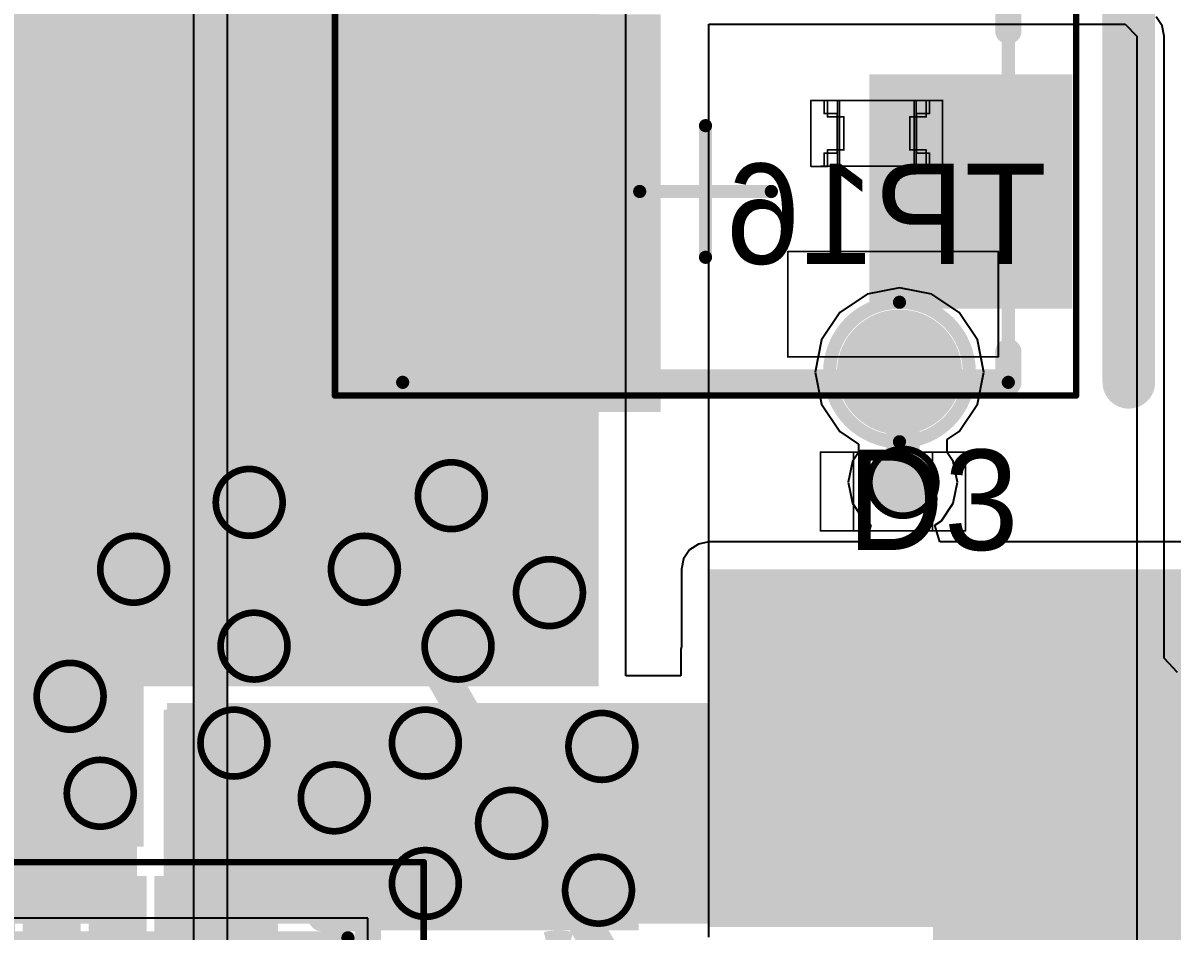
# Model space of a CAD drawing. Header units: millimetres. Extents: x 1.5 to 19.4, y 0 to 11.5.
# Drawn here: x 7.7813 to 8.1249, y 8.3988 to 8.6704 of the extents above; entities that cross this region are included whole.
import ezdxf

# ---------------------------------------------------------------- set-up
doc = ezdxf.new("R2010")
doc.units = ezdxf.units.MM
doc.header["$MEASUREMENT"] = 0
for name, color, linetype in [('BottomLayer', 5, 'Continuous'), ('BottomOverlay', 54, 'Continuous'), ('BottomSolder', 6, 'Continuous'), ('DrillDrawing', 1, 'Continuous'), ('InternalPlane1', 76, 'Continuous'), ('InternalPlane2', 16, 'Continuous'), ('Mechanical13', 56, 'Continuous'), ('Mechanical15', 56, 'Continuous'), ('Mechanical2', 216, 'Continuous'), ('Mechanical5', 56, 'Continuous'), ('MultiLayer', 9, 'Continuous'), ('TopLayer', 1, 'Continuous'), ('TopOverlay', 2, 'Continuous'), ('TopPaste', 8, 'Continuous'), ('TopSolder', 216, 'Continuous'), ('ViaHoleLayer', 16, 'Continuous')]:
    doc.layers.add(name, color=color, linetype=linetype)

# ---------------------------------------------------------------- blocks, each defined once
blk = doc.blocks.new('WFQFN_24_FAN8841MPX_20')
at = {"layer": 'Mechanical13', "const_width": 0.00394}
for points in [[(-0.07874, 0.07874), (0.07874, 0.07874)], [(-0.07874, -0.07874), (-0.07874, 0.07874)], [(0.07874, -0.07874), (0.07874, 0.07874)], [(-0.07874, -0.07874), (0.07874, -0.07874)]]:
    blk.add_lwpolyline(points, dxfattribs=at)
at = {"layer": 'Mechanical13'}
for points, const_width in [([(-0.07972, 0.07874, 1), (-0.07776, 0.07874, 1)], 0.00197), ([(-0.07972, 0.07874, 1), (-0.07776, 0.07874, 1)], 0.00197), ([(0.07776, 0.07874, 1), (0.07972, 0.07874, 1)], 0.00197), ([(0.07776, 0.07874, 1), (0.07972, 0.07874, 1)], 0.00197), ([(-0.02362, 0.04331, 1), (-0.06299, 0.04331, 1)], 0.00394), ([(-0.06398, 0.04331, 1), (-0.06201, 0.04331, 1)], 0.00197), ([(-0.02461, 0.04331, 1), (-0.02264, 0.04331, 1)], 0.00197), ([(-0.07972, -0.07874, 1), (-0.07776, -0.07874, 1)], 0.00197), ([(-0.07972, -0.07874, 1), (-0.07776, -0.07874, 1)], 0.00197), ([(0.07776, -0.07874, 1), (0.07972, -0.07874, 1)], 0.00197), ([(0.07776, -0.07874, 1), (0.07972, -0.07874, 1)], 0.00197)]:
    blk.add_lwpolyline(points, format="xyb", close=True, dxfattribs=dict(at, const_width=const_width))
at = {"layer": 'Mechanical15'}
for points, const_width in [([(-0.10138, 0.10138), (0.10138, 0.10138)], 0.00197), ([(-0.10138, -0.10138), (-0.10138, 0.10138)], 0.00197), ([(0.10138, -0.10138), (0.10138, 0.10138)], 0.00197), ([(0, -0.01969), (0, 0.01969)], 0.00394), ([(-0.01969, 0), (0.01969, 0)], 0.00394), ([(-0.10138, -0.10138), (0.10138, -0.10138)], 0.00197)]:
    blk.add_lwpolyline(points, dxfattribs=dict(at, const_width=const_width))
for points, const_width in [([(-0.10187, 0.10138, 1), (-0.10089, 0.10138, 1)], 0.000984), ([(-0.10187, 0.10138, 1), (-0.10089, 0.10138, 1)], 0.000984), ([(0.10089, 0.10138, 1), (0.10187, 0.10138, 1)], 0.000984), ([(0.10089, 0.10138, 1), (0.10187, 0.10138, 1)], 0.000984), ([(-0.00098, 0.01969, 1), (0.00098, 0.01969, 1)], 0.00197), ([(-0.02067, 0, 1), (-0.0187, 0, 1)], 0.00197), ([(0.0187, 0, 1), (0.02067, 0, 1)], 0.00197), ([(-0.00098, -0.01969, 1), (0.00098, -0.01969, 1)], 0.00197), ([(-0.10187, -0.10138, 1), (-0.10089, -0.10138, 1)], 0.000984), ([(-0.10187, -0.10138, 1), (-0.10089, -0.10138, 1)], 0.000984), ([(0.10089, -0.10138, 1), (0.10187, -0.10138, 1)], 0.000984), ([(0.10089, -0.10138, 1), (0.10187, -0.10138, 1)], 0.000984)]:
    blk.add_lwpolyline(points, format="xyb", close=True, dxfattribs=dict(at, const_width=const_width))
at = {"layer": 'TopLayer'}
for points in [[(-0.05512, 0.06299), (-0.04331, 0.06299), (-0.05512, 0.09449), (-0.04331, 0.09449)], [(-0.03543, 0.06299), (-0.02362, 0.06299), (-0.03543, 0.09449), (-0.02362, 0.09449)], [(-0.01575, 0.06299), (-0.00394, 0.06299), (-0.01575, 0.09449), (-0.00394, 0.09449)], [(0.00394, 0.06299), (0.01575, 0.06299), (0.00394, 0.09449), (0.01575, 0.09449)], [(0.02362, 0.06299), (0.03543, 0.06299), (0.02362, 0.09449), (0.03543, 0.09449)], [(0.04331, 0.06299), (0.05512, 0.06299), (0.04331, 0.09449), (0.05512, 0.09449)], [(-0.06299, 0.04331), (-0.06299, 0.05512), (-0.09449, 0.04331), (-0.09449, 0.05512)], [(-0.05512, -0.05512), (0.05512, -0.05512), (-0.05512, 0.05512), (0.05512, 0.05512)], [(0.09449, 0.04331), (0.09449, 0.05512), (0.06299, 0.04331), (0.06299, 0.05512)], [(-0.06299, 0.02362), (-0.06299, 0.03543), (-0.09449, 0.02362), (-0.09449, 0.03543)], [(0.09449, 0.02362), (0.09449, 0.03543), (0.06299, 0.02362), (0.06299, 0.03543)], [(-0.06299, 0.00394), (-0.06299, 0.01575), (-0.09449, 0.00394), (-0.09449, 0.01575)], [(0.09449, 0.00394), (0.09449, 0.01575), (0.06299, 0.00394), (0.06299, 0.01575)], [(-0.06299, -0.01575), (-0.06299, -0.00394), (-0.09449, -0.01575), (-0.09449, -0.00394)], [(0.09449, -0.01575), (0.09449, -0.00394), (0.06299, -0.01575), (0.06299, -0.00394)], [(-0.06299, -0.03543), (-0.06299, -0.02362), (-0.09449, -0.03543), (-0.09449, -0.02362)], [(0.09449, -0.03543), (0.09449, -0.02362), (0.06299, -0.03543), (0.06299, -0.02362)], [(-0.06299, -0.05512), (-0.06299, -0.04331), (-0.09449, -0.05512), (-0.09449, -0.04331)], [(0.09449, -0.05512), (0.09449, -0.04331), (0.06299, -0.05512), (0.06299, -0.04331)], [(-0.05512, -0.09449), (-0.04331, -0.09449), (-0.05512, -0.06299), (-0.04331, -0.06299)], [(-0.03543, -0.09449), (-0.02362, -0.09449), (-0.03543, -0.06299), (-0.02362, -0.06299)], [(-0.01575, -0.09449), (-0.00394, -0.09449), (-0.01575, -0.06299), (-0.00394, -0.06299)], [(0.00394, -0.09449), (0.01575, -0.09449), (0.00394, -0.06299), (0.01575, -0.06299)], [(0.02362, -0.09449), (0.03543, -0.09449), (0.02362, -0.06299), (0.03543, -0.06299)], [(0.04331, -0.09449), (0.05512, -0.09449), (0.04331, -0.06299), (0.05512, -0.06299)]]:
    blk.add_solid(points, dxfattribs=at)
at = {"layer": 'TopOverlay'}
for points, const_width in [([(-0.10532, 0.07874, 1), (-0.11516, 0.07874, 1)], 0.00984), ([(-0.08661, 0.08465, 1), (-0.08268, 0.08465, 1)], 0.00394), ([(-0.08661, 0.08465, 1), (-0.08268, 0.08465, 1)], 0.00394), ([(-0.07283, 0.08465, 1), (-0.0689, 0.08465, 1)], 0.00394), ([(0.0689, 0.08465, 1), (0.07283, 0.08465, 1)], 0.00394), ([(0.08268, 0.08465, 1), (0.08661, 0.08465, 1)], 0.00394), ([(0.08268, 0.08465, 1), (0.08661, 0.08465, 1)], 0.00394), ([(-0.11762, 0.07874, 1), (-0.1127, 0.07874, 1)], 0.00492), ([(-0.10778, 0.07874, 1), (-0.10285, 0.07874, 1)], 0.00492), ([(-0.08661, 0.07087, 1), (-0.08268, 0.07087, 1)], 0.00394), ([(0.08268, 0.07087, 1), (0.08661, 0.07087, 1)], 0.00394), ([(-0.08661, -0.07087, 1), (-0.08268, -0.07087, 1)], 0.00394), ([(0.08268, -0.07087, 1), (0.08661, -0.07087, 1)], 0.00394), ([(-0.08661, -0.08465, 1), (-0.08268, -0.08465, 1)], 0.00394), ([(-0.08661, -0.08465, 1), (-0.08268, -0.08465, 1)], 0.00394), ([(-0.07283, -0.08465, 1), (-0.0689, -0.08465, 1)], 0.00394), ([(0.0689, -0.08465, 1), (0.07283, -0.08465, 1)], 0.00394), ([(0.08268, -0.08465, 1), (0.08661, -0.08465, 1)], 0.00394), ([(0.08268, -0.08465, 1), (0.08661, -0.08465, 1)], 0.00394)]:
    blk.add_lwpolyline(points, format="xyb", close=True, dxfattribs=dict(at, const_width=const_width))
at = {"layer": 'TopOverlay', "const_width": 0.00787}
for points in [[(-0.08465, 0.08465), (-0.07087, 0.08465)], [(-0.08465, 0.07087), (-0.08465, 0.08465)], [(0.07087, 0.08465), (0.08465, 0.08465)], [(0.08465, 0.07087), (0.08465, 0.08465)], [(-0.08465, -0.08465), (-0.08465, -0.07087)], [(0.08465, -0.08465), (0.08465, -0.07087)], [(-0.08465, -0.08465), (-0.07087, -0.08465)], [(0.07087, -0.08465), (0.08465, -0.08465)]]:
    blk.add_lwpolyline(points, dxfattribs=at)
at = {"layer": 'TopPaste'}
for points in [[(-0.05512, 0.06299), (-0.04331, 0.06299), (-0.05512, 0.09449), (-0.04331, 0.09449)], [(-0.03543, 0.06299), (-0.02362, 0.06299), (-0.03543, 0.09449), (-0.02362, 0.09449)], [(-0.01575, 0.06299), (-0.00394, 0.06299), (-0.01575, 0.09449), (-0.00394, 0.09449)], [(0.00394, 0.06299), (0.01575, 0.06299), (0.00394, 0.09449), (0.01575, 0.09449)], [(0.02362, 0.06299), (0.03543, 0.06299), (0.02362, 0.09449), (0.03543, 0.09449)], [(0.04331, 0.06299), (0.05512, 0.06299), (0.04331, 0.09449), (0.05512, 0.09449)], [(-0.06299, 0.04331), (-0.06299, 0.05512), (-0.09449, 0.04331), (-0.09449, 0.05512)], [(-0.05512, -0.05512), (0.05512, -0.05512), (-0.05512, 0.05512), (0.05512, 0.05512)], [(0.09449, 0.04331), (0.09449, 0.05512), (0.06299, 0.04331), (0.06299, 0.05512)], [(-0.06299, 0.02362), (-0.06299, 0.03543), (-0.09449, 0.02362), (-0.09449, 0.03543)], [(0.09449, 0.02362), (0.09449, 0.03543), (0.06299, 0.02362), (0.06299, 0.03543)], [(-0.06299, 0.00394), (-0.06299, 0.01575), (-0.09449, 0.00394), (-0.09449, 0.01575)], [(0.09449, 0.00394), (0.09449, 0.01575), (0.06299, 0.00394), (0.06299, 0.01575)], [(-0.06299, -0.01575), (-0.06299, -0.00394), (-0.09449, -0.01575), (-0.09449, -0.00394)], [(0.09449, -0.01575), (0.09449, -0.00394), (0.06299, -0.01575), (0.06299, -0.00394)], [(-0.06299, -0.03543), (-0.06299, -0.02362), (-0.09449, -0.03543), (-0.09449, -0.02362)], [(0.09449, -0.03543), (0.09449, -0.02362), (0.06299, -0.03543), (0.06299, -0.02362)], [(-0.06299, -0.05512), (-0.06299, -0.04331), (-0.09449, -0.05512), (-0.09449, -0.04331)], [(0.09449, -0.05512), (0.09449, -0.04331), (0.06299, -0.05512), (0.06299, -0.04331)], [(-0.05512, -0.09449), (-0.04331, -0.09449), (-0.05512, -0.06299), (-0.04331, -0.06299)], [(-0.03543, -0.09449), (-0.02362, -0.09449), (-0.03543, -0.06299), (-0.02362, -0.06299)], [(-0.01575, -0.09449), (-0.00394, -0.09449), (-0.01575, -0.06299), (-0.00394, -0.06299)], [(0.00394, -0.09449), (0.01575, -0.09449), (0.00394, -0.06299), (0.01575, -0.06299)], [(0.02362, -0.09449), (0.03543, -0.09449), (0.02362, -0.06299), (0.03543, -0.06299)], [(0.04331, -0.09449), (0.05512, -0.09449), (0.04331, -0.06299), (0.05512, -0.06299)]]:
    blk.add_solid(points, dxfattribs=at)
at = {"layer": 'TopSolder'}
for points in [[(-0.05787, 0.06024), (-0.04055, 0.06024), (-0.05787, 0.09724), (-0.04055, 0.09724)], [(-0.03819, 0.06024), (-0.02087, 0.06024), (-0.03819, 0.09724), (-0.02087, 0.09724)], [(-0.0185, 0.06024), (-0.00118, 0.06024), (-0.0185, 0.09724), (-0.00118, 0.09724)], [(0.00118, 0.06024), (0.0185, 0.06024), (0.00118, 0.09724), (0.0185, 0.09724)], [(0.02087, 0.06024), (0.03819, 0.06024), (0.02087, 0.09724), (0.03819, 0.09724)], [(0.04055, 0.06024), (0.05787, 0.06024), (0.04055, 0.09724), (0.05787, 0.09724)], [(-0.06024, 0.04055), (-0.06024, 0.05787), (-0.09724, 0.04055), (-0.09724, 0.05787)], [(-0.05787, -0.05787), (0.05787, -0.05787), (-0.05787, 0.05787), (0.05787, 0.05787)], [(0.09724, 0.04055), (0.09724, 0.05787), (0.06024, 0.04055), (0.06024, 0.05787)], [(-0.06024, 0.02087), (-0.06024, 0.03819), (-0.09724, 0.02087), (-0.09724, 0.03819)], [(0.09724, 0.02087), (0.09724, 0.03819), (0.06024, 0.02087), (0.06024, 0.03819)], [(-0.06024, 0.00118), (-0.06024, 0.0185), (-0.09724, 0.00118), (-0.09724, 0.0185)], [(0.09724, 0.00118), (0.09724, 0.0185), (0.06024, 0.00118), (0.06024, 0.0185)], [(-0.06024, -0.0185), (-0.06024, -0.00118), (-0.09724, -0.0185), (-0.09724, -0.00118)], [(0.09724, -0.0185), (0.09724, -0.00118), (0.06024, -0.0185), (0.06024, -0.00118)], [(-0.06024, -0.03819), (-0.06024, -0.02087), (-0.09724, -0.03819), (-0.09724, -0.02087)], [(0.09724, -0.03819), (0.09724, -0.02087), (0.06024, -0.03819), (0.06024, -0.02087)], [(-0.06024, -0.05787), (-0.06024, -0.04055), (-0.09724, -0.05787), (-0.09724, -0.04055)], [(0.09724, -0.05787), (0.09724, -0.04055), (0.06024, -0.05787), (0.06024, -0.04055)], [(-0.05787, -0.09724), (-0.04055, -0.09724), (-0.05787, -0.06024), (-0.04055, -0.06024)], [(-0.03819, -0.09724), (-0.02087, -0.09724), (-0.03819, -0.06024), (-0.02087, -0.06024)], [(-0.0185, -0.09724), (-0.00118, -0.09724), (-0.0185, -0.06024), (-0.00118, -0.06024)], [(0.00118, -0.09724), (0.0185, -0.09724), (0.00118, -0.06024), (0.0185, -0.06024)], [(0.02087, -0.09724), (0.03819, -0.09724), (0.02087, -0.06024), (0.03819, -0.06024)], [(0.04055, -0.09724), (0.05787, -0.09724), (0.04055, -0.06024), (0.05787, -0.06024)]]:
    blk.add_solid(points, dxfattribs=at)
blk = doc.blocks.new('STM_SMA_2_V_27')
at = {"layer": 'Mechanical13', "const_width": 0.00394}
for points in [[(-0.09055, -0.05709), (-0.09055, 0.05709)], [(-0.09055, 0.05709), (0.09055, 0.05709)], [(0.09055, -0.05709), (0.09055, 0.05709)], [(-0.09055, -0.05709), (0.09055, -0.05709)]]:
    blk.add_lwpolyline(points, dxfattribs=at)
at = {"layer": 'Mechanical13', "const_width": 0.00197}
for points in [[(-0.09154, 0.05709, 1), (-0.08957, 0.05709, 1)], [(-0.09154, 0.05709, 1), (-0.08957, 0.05709, 1)], [(0.08957, 0.05709, 1), (0.09154, 0.05709, 1)], [(0.08957, 0.05709, 1), (0.09154, 0.05709, 1)], [(-0.09154, -0.05709, 1), (-0.08957, -0.05709, 1)], [(-0.09154, -0.05709, 1), (-0.08957, -0.05709, 1)], [(0.08957, -0.05709, 1), (0.09154, -0.05709, 1)], [(0.08957, -0.05709, 1), (0.09154, -0.05709, 1)]]:
    blk.add_lwpolyline(points, format="xyb", close=True, dxfattribs=at)
at = {"layer": 'Mechanical15'}
for points, const_width in [([(-0.11083, -0.06102), (-0.11083, 0.06102)], 0.00197), ([(-0.11083, 0.06102), (0.11083, 0.06102)], 0.00197), ([(0.11083, -0.06102), (0.11083, 0.06102)], 0.00197), ([(0, -0.01969), (0, 0.01969)], 0.00394), ([(-0.01969, 0), (0.01969, 0)], 0.00394), ([(-0.11083, -0.06102), (0.11083, -0.06102)], 0.00197)]:
    blk.add_lwpolyline(points, dxfattribs=dict(at, const_width=const_width))
for points, const_width in [([(-0.11132, 0.06102, 1), (-0.11033, 0.06102, 1)], 0.000984), ([(-0.11132, 0.06102, 1), (-0.11033, 0.06102, 1)], 0.000984), ([(0.11033, 0.06102, 1), (0.11132, 0.06102, 1)], 0.000984), ([(0.11033, 0.06102, 1), (0.11132, 0.06102, 1)], 0.000984), ([(-0.00098, 0.01969, 1), (0.00098, 0.01969, 1)], 0.00197), ([(-0.02067, 0, 1), (-0.0187, 0, 1)], 0.00197), ([(0.0187, 0, 1), (0.02067, 0, 1)], 0.00197), ([(-0.00098, -0.01969, 1), (0.00098, -0.01969, 1)], 0.00197), ([(-0.11132, -0.06102, 1), (-0.11033, -0.06102, 1)], 0.000984), ([(-0.11132, -0.06102, 1), (-0.11033, -0.06102, 1)], 0.000984), ([(0.11033, -0.06102, 1), (0.11132, -0.06102, 1)], 0.000984), ([(0.11033, -0.06102, 1), (0.11132, -0.06102, 1)], 0.000984)]:
    blk.add_lwpolyline(points, format="xyb", close=True, dxfattribs=dict(at, const_width=const_width))
at = {"layer": 'TopLayer'}
for points in [[(-0.10689, -0.03228), (-0.05177, -0.03228), (-0.10689, 0.03228), (-0.05177, 0.03228)], [(0.10689, 0.03228), (0.05177, 0.03228), (0.10689, -0.03228), (0.05177, -0.03228)]]:
    blk.add_solid(points, dxfattribs=at)
at = {"layer": 'TopOverlay'}
for points, const_width in [([(0.12657, -0.05709), (0.12657, 0.05709)], 0.01575), ([(-0.09055, 0.05709), (0.09055, 0.05709)], 0.00787), ([(-0.09055, 0.04803), (-0.09055, 0.05709)], 0.00787), ([(0.09055, 0.04803), (0.09055, 0.05709)], 0.00787), ([(-0.09055, -0.05709), (-0.09055, -0.04803)], 0.00787), ([(0.09055, -0.05709), (0.09055, -0.04803)], 0.00787), ([(-0.09055, -0.05709), (0.09055, -0.05709)], 0.00787)]:
    blk.add_lwpolyline(points, dxfattribs=dict(at, const_width=const_width))
for points, const_width in [([(0.12264, 0.05709, 1), (0.13051, 0.05709, 1)], 0.00787), ([(-0.09252, 0.05709, 1), (-0.08858, 0.05709, 1)], 0.00394), ([(-0.09252, 0.05709, 1), (-0.08858, 0.05709, 1)], 0.00394), ([(0.08858, 0.05709, 1), (0.09252, 0.05709, 1)], 0.00394), ([(0.08858, 0.05709, 1), (0.09252, 0.05709, 1)], 0.00394), ([(-0.09252, 0.04803, 1), (-0.08858, 0.04803, 1)], 0.00394), ([(0.08858, 0.04803, 1), (0.09252, 0.04803, 1)], 0.00394), ([(-0.09252, -0.04803, 1), (-0.08858, -0.04803, 1)], 0.00394), ([(0.08858, -0.04803, 1), (0.09252, -0.04803, 1)], 0.00394), ([(0.12264, -0.05709, 1), (0.13051, -0.05709, 1)], 0.00787), ([(-0.09252, -0.05709, 1), (-0.08858, -0.05709, 1)], 0.00394), ([(-0.09252, -0.05709, 1), (-0.08858, -0.05709, 1)], 0.00394), ([(0.08858, -0.05709, 1), (0.09252, -0.05709, 1)], 0.00394), ([(0.08858, -0.05709, 1), (0.09252, -0.05709, 1)], 0.00394)]:
    blk.add_lwpolyline(points, format="xyb", close=True, dxfattribs=dict(at, const_width=const_width))
at = {"layer": 'TopPaste'}
for points in [[(-0.10689, -0.03228), (-0.05177, -0.03228), (-0.10689, 0.03228), (-0.05177, 0.03228)], [(0.10689, 0.03228), (0.05177, 0.03228), (0.10689, -0.03228), (0.05177, -0.03228)]]:
    blk.add_solid(points, dxfattribs=at)
at = {"layer": 'TopSolder'}
for points in [[(-0.10965, -0.03504), (-0.04902, -0.03504), (-0.10965, 0.03504), (-0.04902, 0.03504)], [(0.10965, 0.03504), (0.04902, 0.03504), (0.10965, -0.03504), (0.04902, -0.03504)]]:
    blk.add_solid(points, dxfattribs=at)
blk = doc.blocks.new('TP_0_9MM_B_44')
at = {"layer": 'BottomLayer', "const_width": 0.01673}
blk.add_lwpolyline([(-0.00837, 0, 1), (0.00837, 0, 1)], format="xyb", close=True, dxfattribs=at)
at = {"layer": 'BottomOverlay'}
for points, const_width in [([(0.02087, 0, 1), (-0.02087, 0, 1)], 0.00393), ([(-0.02185, 0, 1), (-0.01988, 0, 1)], 0.00197), ([(0.01988, 0, 1), (0.02185, 0, 1)], 0.00197)]:
    blk.add_lwpolyline(points, format="xyb", close=True, dxfattribs=dict(at, const_width=const_width))
at = {"layer": 'BottomSolder', "const_width": 0.0187}
blk.add_lwpolyline([(-0.00935, 0, 1), (0.00935, 0, 1)], format="xyb", close=True, dxfattribs=at)

msp = doc.modelspace()

# ---------------------------------------------------------------- linework, layer by layer
at = {"layer": 'BottomLayer'}
for p, q in [((7.96157, 8.52598), (7.96157, 8.70098)), ((8.04342, 8.59119), (8.03377, 8.58927)), ((8.05307, 8.58927), (8.04342, 8.59119)), ((8.03377, 8.58927), (8.02559, 8.58381)), ((8.06125, 8.58381), (8.05307, 8.58927)), ((8.02559, 8.58381), (8.02012, 8.57563)), ((8.06671, 8.57563), (8.06125, 8.58381)), ((8.02012, 8.57563), (8.0182, 8.56598)), ((8.06863, 8.56598), (8.06671, 8.57563)), ((8.0182, 8.56598), (8.02012, 8.55633)), ((8.06671, 8.55633), (8.06863, 8.56598)), ((8.02012, 8.55633), (8.02559, 8.54815)), ((8.06125, 8.54815), (8.06671, 8.55633)), ((8.02559, 8.54815), (8.03116, 8.54442)), ((8.05767, 8.54576), (8.06125, 8.54815)), ((8.05767, 8.54194), (8.05767, 8.54576)), ((8.03116, 8.54194), (8.02935, 8.53922)), ((8.03116, 8.54442), (8.03116, 8.54194)), ((8.05949, 8.53922), (8.05767, 8.54194)), ((8.02935, 8.53922), (8.0281, 8.53298)), ((8.06073, 8.53298), (8.05949, 8.53922)), ((8.0281, 8.53298), (8.02935, 8.52673)), ((8.05949, 8.52673), (8.06073, 8.53298)), ((7.96157, 8.47513), (7.96157, 8.52598)), ((8.02935, 8.52673), (8.03288, 8.52144)), ((8.05595, 8.52144), (8.05949, 8.52673)), ((8.03288, 8.52144), (8.03484, 8.52013)), ((8.054, 8.52013), (8.05595, 8.52144)), ((8.03484, 8.52013), (8.03332, 8.51513)), ((8.05551, 8.51513), (8.054, 8.52013)), ((7.9833, 8.51451), (7.98065, 8.51274)), ((7.98642, 8.51513), (7.9833, 8.51451)), ((8.03332, 8.51513), (7.98642, 8.51513)), ((8.14897, 8.51513), (8.05551, 8.51513)), ((7.98065, 8.51274), (7.97888, 8.5101)), ((7.97888, 8.5101), (7.97826, 8.50698)), ((7.97826, 8.50698), (7.97826, 8.48386)), ((7.97826, 8.48386), (7.97808, 8.48298)), ((7.97808, 8.48298), (7.97808, 8.47513)), ((7.97808, 8.47513), (7.96157, 8.47513))]:
    msp.add_line(p, q, dxfattribs=at)
at = {"layer": 'BottomLayer', "const_width": 0.01}
for points in [[(8.04342, 8.56598), (8.04442, 8.56498)], [(8.04442, 8.53298), (8.04442, 8.56498)]]:
    msp.add_lwpolyline(points, dxfattribs=at)
at = {"layer": 'BottomLayer'}
for points, const_width in [([(8.04092, 8.56598, 1), (8.04592, 8.56598, 1)], 0.005), ([(8.04192, 8.56498, 1), (8.04692, 8.56498, 1)], 0.005), ([(8.04192, 8.56498, 1), (8.04692, 8.56498, 1)], 0.005), ([(8.04042, 8.53298, 1), (8.04842, 8.53298, 1)], 0.008), ([(7.84497, 8.52698, 1), (7.85297, 8.52698, 1)], 0.008), ([(7.90542, 8.52898, 1), (7.91342, 8.52898, 1)], 0.008), ([(8.04192, 8.53298, 1), (8.04692, 8.53298, 1)], 0.005), ([(7.81042, 8.50698, 1), (7.81842, 8.50698, 1)], 0.008), ([(7.87942, 8.50698, 1), (7.88742, 8.50698, 1)], 0.008), ([(7.93476, 8.49998, 1), (7.94276, 8.49998, 1)], 0.008), ([(7.84642, 8.48398, 1), (7.85442, 8.48398, 1)], 0.008), ([(7.90742, 8.48398, 1), (7.91542, 8.48398, 1)], 0.008), ([(7.79142, 8.46898, 1), (7.79942, 8.46898, 1)], 0.008), ([(7.8404, 8.45498, 1), (7.8484, 8.45498, 1)], 0.008), ([(7.89765, 8.45498, 1), (7.90565, 8.45498, 1)], 0.008), ([(7.95042, 8.45398, 1), (7.95842, 8.45398, 1)], 0.008), ([(7.80042, 8.43998, 1), (7.80842, 8.43998, 1)], 0.008), ([(7.87042, 8.4386, 1), (7.87842, 8.4386, 1)], 0.008), ([(7.92342, 8.43098, 1), (7.93142, 8.43098, 1)], 0.008), ([(7.89765, 8.41298, 1), (7.90565, 8.41298, 1)], 0.008), ([(7.94942, 8.41098, 1), (7.95742, 8.41098, 1)], 0.008)]:
    msp.add_lwpolyline(points, format="xyb", close=True, dxfattribs=dict(at, const_width=const_width))
for points in [[(7.95342, 8.51498), (7.95342, 8.70098), (7.69642, 8.51498), (7.69642, 8.70098)], [(7.81542, 8.40098), (7.81542, 8.52498), (7.69642, 8.40098), (7.69642, 8.52498)], [(7.95342, 8.47398), (7.95342, 8.52598), (7.75542, 8.47398), (7.75542, 8.52598)], [(7.98642, 8.39998), (8.21942, 8.39998), (7.98642, 8.50698), (8.21942, 8.50698)], [(8.05342, 8.35898), (8.21942, 8.35898), (8.05342, 8.50498), (8.21942, 8.50498)], [(7.98624, 8.44498), (8.04542, 8.44498), (7.98624, 8.48298), (8.04542, 8.48298)], [(8.15042, 8.40098), (8.15042, 8.46698), (7.82442, 8.40098), (7.82442, 8.46698)]]:
    msp.add_solid(points, dxfattribs=at)
at = {"layer": 'DrillDrawing'}
for points, const_width in [([(8.05442, 8.53298, 1), (8.03442, 8.53298, 1)], 0.002), ([(7.91942, 8.52898, 1), (7.89942, 8.52898, 1)], 0.002), ([(7.85897, 8.52698, 1), (7.83897, 8.52698, 1)], 0.002), ([(8.03392, 8.53298, 1), (8.03492, 8.53298, 1)], 0.001), ([(8.05392, 8.53298, 1), (8.05492, 8.53298, 1)], 0.001), ([(7.89892, 8.52898, 1), (7.89992, 8.52898, 1)], 0.001), ([(7.91892, 8.52898, 1), (7.91992, 8.52898, 1)], 0.001), ([(7.83847, 8.52698, 1), (7.83947, 8.52698, 1)], 0.001), ([(7.85847, 8.52698, 1), (7.85947, 8.52698, 1)], 0.001), ([(7.82442, 8.50698, 1), (7.80442, 8.50698, 1)], 0.002), ([(7.89342, 8.50698, 1), (7.87342, 8.50698, 1)], 0.002), ([(7.94876, 8.49998, 1), (7.92876, 8.49998, 1)], 0.002), ([(7.80392, 8.50698, 1), (7.80492, 8.50698, 1)], 0.001), ([(7.82392, 8.50698, 1), (7.82492, 8.50698, 1)], 0.001), ([(7.87292, 8.50698, 1), (7.87392, 8.50698, 1)], 0.001), ([(7.89292, 8.50698, 1), (7.89392, 8.50698, 1)], 0.001), ([(7.92826, 8.49998, 1), (7.92926, 8.49998, 1)], 0.001), ([(7.94826, 8.49998, 1), (7.94926, 8.49998, 1)], 0.001), ([(7.86042, 8.48398, 1), (7.84042, 8.48398, 1)], 0.002), ([(7.92142, 8.48398, 1), (7.90142, 8.48398, 1)], 0.002), ([(7.83992, 8.48398, 1), (7.84092, 8.48398, 1)], 0.001), ([(7.85992, 8.48398, 1), (7.86092, 8.48398, 1)], 0.001), ([(7.90092, 8.48398, 1), (7.90192, 8.48398, 1)], 0.001), ([(7.92092, 8.48398, 1), (7.92192, 8.48398, 1)], 0.001), ([(7.80542, 8.46898, 1), (7.78542, 8.46898, 1)], 0.002), ([(7.78492, 8.46898, 1), (7.78592, 8.46898, 1)], 0.001), ([(7.80492, 8.46898, 1), (7.80592, 8.46898, 1)], 0.001), ([(7.8544, 8.45498, 1), (7.8344, 8.45498, 1)], 0.002), ([(7.91165, 8.45498, 1), (7.89165, 8.45498, 1)], 0.002), ([(7.96442, 8.45398, 1), (7.94442, 8.45398, 1)], 0.002), ([(7.8339, 8.45498, 1), (7.8349, 8.45498, 1)], 0.001), ([(7.8539, 8.45498, 1), (7.8549, 8.45498, 1)], 0.001), ([(7.89115, 8.45498, 1), (7.89215, 8.45498, 1)], 0.001), ([(7.91115, 8.45498, 1), (7.91215, 8.45498, 1)], 0.001), ([(7.94392, 8.45398, 1), (7.94492, 8.45398, 1)], 0.001), ([(7.96392, 8.45398, 1), (7.96492, 8.45398, 1)], 0.001), ([(7.81442, 8.43998, 1), (7.79442, 8.43998, 1)], 0.002), ([(7.88442, 8.4386, 1), (7.86442, 8.4386, 1)], 0.002), ([(7.79392, 8.43998, 1), (7.79492, 8.43998, 1)], 0.001), ([(7.81392, 8.43998, 1), (7.81492, 8.43998, 1)], 0.001), ([(7.86392, 8.4386, 1), (7.86492, 8.4386, 1)], 0.001), ([(7.88392, 8.4386, 1), (7.88492, 8.4386, 1)], 0.001), ([(7.93742, 8.43098, 1), (7.91742, 8.43098, 1)], 0.002), ([(7.91692, 8.43098, 1), (7.91792, 8.43098, 1)], 0.001), ([(7.93692, 8.43098, 1), (7.93792, 8.43098, 1)], 0.001), ([(7.91165, 8.41298, 1), (7.89165, 8.41298, 1)], 0.002), ([(7.96342, 8.41098, 1), (7.94342, 8.41098, 1)], 0.002), ([(7.89115, 8.41298, 1), (7.89215, 8.41298, 1)], 0.001), ([(7.91115, 8.41298, 1), (7.91215, 8.41298, 1)], 0.001), ([(7.94292, 8.41098, 1), (7.94392, 8.41098, 1)], 0.001), ([(7.96292, 8.41098, 1), (7.96392, 8.41098, 1)], 0.001)]:
    msp.add_lwpolyline(points, format="xyb", close=True, dxfattribs=dict(at, const_width=const_width))
at = {"layer": 'InternalPlane1', "const_width": 0.011}
for points in [[(8.03892, 8.53298, 1), (8.04992, 8.53298, 1)], [(7.90392, 8.52898, 1), (7.91492, 8.52898, 1)], [(7.84347, 8.52698, 1), (7.85447, 8.52698, 1)], [(7.80892, 8.50698, 1), (7.81992, 8.50698, 1)], [(7.87792, 8.50698, 1), (7.88892, 8.50698, 1)], [(7.93326, 8.49998, 1), (7.94426, 8.49998, 1)], [(7.84492, 8.48398, 1), (7.85592, 8.48398, 1)], [(7.90592, 8.48398, 1), (7.91692, 8.48398, 1)], [(7.78992, 8.46898, 1), (7.80092, 8.46898, 1)], [(7.8389, 8.45498, 1), (7.8499, 8.45498, 1)], [(7.89615, 8.45498, 1), (7.90715, 8.45498, 1)], [(7.94892, 8.45398, 1), (7.95992, 8.45398, 1)], [(7.79892, 8.43998, 1), (7.80992, 8.43998, 1)], [(7.86892, 8.4386, 1), (7.87992, 8.4386, 1)], [(7.92192, 8.43098, 1), (7.93292, 8.43098, 1)], [(7.89615, 8.41298, 1), (7.90715, 8.41298, 1)], [(7.94792, 8.41098, 1), (7.95892, 8.41098, 1)]]:
    msp.add_lwpolyline(points, format="xyb", close=True, dxfattribs=at)
at = {"layer": 'InternalPlane1', "const_width": 0.007}
msp.add_lwpolyline([(7.93791, 8.39505, -0.122785), (7.94493, 8.39505)], format="xyb", dxfattribs=at)
at = {"layer": 'InternalPlane2'}
for p, q in [((7.83232, 8.76631), (7.83232, 7.88496)), ((7.84252, 7.89367), (7.84252, 8.76842))]:
    msp.add_line(p, q, dxfattribs=at)
at = {"layer": 'InternalPlane2', "const_width": 0.01}
msp.add_lwpolyline([(7.83742, 7.83598), (7.83742, 8.76842)], dxfattribs=at)
at = {"layer": 'InternalPlane2', "const_width": 0.011}
for points in [[(8.03892, 8.53298, 1), (8.04992, 8.53298, 1)], [(7.90392, 8.52898, 1), (7.91492, 8.52898, 1)], [(7.84347, 8.52698, 1), (7.85447, 8.52698, 1)], [(7.80892, 8.50698, 1), (7.81992, 8.50698, 1)], [(7.87792, 8.50698, 1), (7.88892, 8.50698, 1)], [(7.93326, 8.49998, 1), (7.94426, 8.49998, 1)], [(7.84492, 8.48398, 1), (7.85592, 8.48398, 1)], [(7.90592, 8.48398, 1), (7.91692, 8.48398, 1)], [(7.78992, 8.46898, 1), (7.80092, 8.46898, 1)], [(7.8389, 8.45498, 1), (7.8499, 8.45498, 1)], [(7.89615, 8.45498, 1), (7.90715, 8.45498, 1)], [(7.94892, 8.45398, 1), (7.95992, 8.45398, 1)], [(7.79892, 8.43998, 1), (7.80992, 8.43998, 1)], [(7.86892, 8.4386, 1), (7.87992, 8.4386, 1)], [(7.92192, 8.43098, 1), (7.93292, 8.43098, 1)], [(7.89615, 8.41298, 1), (7.90715, 8.41298, 1)], [(7.94792, 8.41098, 1), (7.95892, 8.41098, 1)]]:
    msp.add_lwpolyline(points, format="xyb", close=True, dxfattribs=at)
at = {"layer": 'Mechanical2', "const_width": 0.01}
msp.add_lwpolyline([(7.3715, 8.61154, -0.57735), (7.82792, 8.61154)], format="xyb", dxfattribs=at)
msp.add_lwpolyline([(7.82792, 8.61154), (8.16247, 8.03208)], dxfattribs=at)
at = {"layer": 'Mechanical2', "const_width": 0.005}
msp.add_lwpolyline([(7.82542, 8.61154, 1), (7.83042, 8.61154, 1)], format="xyb", close=True, dxfattribs=at)
msp.add_lwpolyline([(7.82542, 8.61154, 1), (7.83042, 8.61154, 1)], format="xyb", close=True, dxfattribs=at)
at = {"layer": 'Mechanical5', "const_width": 0.0005}
for points in [[(8.01696, 8.64724), (8.01995, 8.64724)], [(8.01696, 8.62747), (8.01696, 8.64724)], [(8.01995, 8.64724), (8.02188, 8.64724)], [(8.01995, 8.6472), (8.05334, 8.6472)], [(8.0209, 8.6433), (8.0209, 8.64724)], [(8.02188, 8.64232), (8.02188, 8.64724)], [(8.02487, 8.62755), (8.02487, 8.64716)], [(8.02487, 8.64716), (8.04842, 8.64716)], [(8.0255, 8.62755), (8.0255, 8.64716)], [(8.04779, 8.62755), (8.04779, 8.64716)], [(8.04842, 8.62755), (8.04842, 8.64716)], [(8.05141, 8.64724), (8.05334, 8.64724)], [(8.05141, 8.64232), (8.05141, 8.64724)], [(8.05239, 8.6433), (8.05239, 8.64724)], [(8.05334, 8.64724), (8.05633, 8.64724)], [(8.05633, 8.62747), (8.05633, 8.64724)], [(8.0209, 8.6433), (8.02483, 8.6433)], [(8.02188, 8.64232), (8.0268, 8.64232)], [(8.02483, 8.63141), (8.02483, 8.6433)], [(8.0268, 8.63239), (8.0268, 8.64232)], [(8.04649, 8.64232), (8.05141, 8.64232)], [(8.04649, 8.63239), (8.04649, 8.64232)], [(8.04846, 8.6433), (8.05239, 8.6433)], [(8.04846, 8.63141), (8.04846, 8.6433)], [(8.0209, 8.63141), (8.02483, 8.63141)], [(8.0209, 8.62747), (8.0209, 8.63141)], [(8.02188, 8.63239), (8.0268, 8.63239)], [(8.02188, 8.62747), (8.02188, 8.63239)], [(8.04649, 8.63239), (8.05141, 8.63239)], [(8.04846, 8.63141), (8.05239, 8.63141)], [(8.05141, 8.62747), (8.05141, 8.63239)], [(8.05239, 8.62747), (8.05239, 8.63141)], [(8.01696, 8.62747), (8.01995, 8.62747)], [(8.01995, 8.62751), (8.05334, 8.62751)], [(8.01995, 8.62747), (8.02188, 8.62747)], [(8.02487, 8.62755), (8.04842, 8.62755)], [(8.05141, 8.62747), (8.05334, 8.62747)], [(8.05334, 8.62747), (8.05633, 8.62747)], [(8.00999, 8.57049), (8.00999, 8.60198)], [(8.00999, 8.60198), (8.07298, 8.60198)], [(8.07298, 8.57049), (8.07298, 8.60198)], [(8.00999, 8.57049), (8.07298, 8.57049)], [(8.01983, 8.51843), (8.01983, 8.54205)], [(8.01983, 8.54205), (8.06314, 8.54205)], [(8.02968, 8.51843), (8.02968, 8.54205)], [(8.0533, 8.51843), (8.0533, 8.54205)], [(8.06314, 8.51843), (8.06314, 8.54205)], [(8.01983, 8.51843), (8.06314, 8.51843)]]:
    msp.add_lwpolyline(points, dxfattribs=at)
at = {"layer": 'Mechanical5', "const_width": 0.00025}
for points in [[(8.01684, 8.64724, 1), (8.01709, 8.64724, 1)], [(8.01684, 8.64724, 1), (8.01709, 8.64724, 1)], [(8.01983, 8.64724, 1), (8.02008, 8.64724, 1)], [(8.01983, 8.64724, 1), (8.02008, 8.64724, 1)], [(8.01983, 8.6472, 1), (8.02008, 8.6472, 1)], [(8.02077, 8.64724, 1), (8.02102, 8.64724, 1)], [(8.02176, 8.64724, 1), (8.02201, 8.64724, 1)], [(8.02176, 8.64724, 1), (8.02201, 8.64724, 1)], [(8.02475, 8.64716, 1), (8.025, 8.64716, 1)], [(8.02475, 8.64716, 1), (8.025, 8.64716, 1)], [(8.02537, 8.64716, 1), (8.02562, 8.64716, 1)], [(8.04767, 8.64716, 1), (8.04792, 8.64716, 1)], [(8.04829, 8.64716, 1), (8.04854, 8.64716, 1)], [(8.04829, 8.64716, 1), (8.04854, 8.64716, 1)], [(8.05128, 8.64724, 1), (8.05153, 8.64724, 1)], [(8.05128, 8.64724, 1), (8.05153, 8.64724, 1)], [(8.05227, 8.64724, 1), (8.05252, 8.64724, 1)], [(8.05321, 8.64724, 1), (8.05346, 8.64724, 1)], [(8.05321, 8.64724, 1), (8.05346, 8.64724, 1)], [(8.05321, 8.6472, 1), (8.05346, 8.6472, 1)], [(8.05621, 8.64724, 1), (8.05646, 8.64724, 1)], [(8.05621, 8.64724, 1), (8.05646, 8.64724, 1)], [(8.02077, 8.6433, 1), (8.02102, 8.6433, 1)], [(8.02077, 8.6433, 1), (8.02102, 8.6433, 1)], [(8.02176, 8.64232, 1), (8.02201, 8.64232, 1)], [(8.02176, 8.64232, 1), (8.02201, 8.64232, 1)], [(8.02471, 8.6433, 1), (8.02496, 8.6433, 1)], [(8.02471, 8.6433, 1), (8.02496, 8.6433, 1)], [(8.02668, 8.64232, 1), (8.02693, 8.64232, 1)], [(8.02668, 8.64232, 1), (8.02693, 8.64232, 1)], [(8.04636, 8.64232, 1), (8.04661, 8.64232, 1)], [(8.04636, 8.64232, 1), (8.04661, 8.64232, 1)], [(8.04833, 8.6433, 1), (8.04858, 8.6433, 1)], [(8.04833, 8.6433, 1), (8.04858, 8.6433, 1)], [(8.05128, 8.64232, 1), (8.05153, 8.64232, 1)], [(8.05128, 8.64232, 1), (8.05153, 8.64232, 1)], [(8.05227, 8.6433, 1), (8.05252, 8.6433, 1)], [(8.05227, 8.6433, 1), (8.05252, 8.6433, 1)], [(8.02077, 8.63141, 1), (8.02102, 8.63141, 1)], [(8.02077, 8.63141, 1), (8.02102, 8.63141, 1)], [(8.02176, 8.63239, 1), (8.02201, 8.63239, 1)], [(8.02176, 8.63239, 1), (8.02201, 8.63239, 1)], [(8.02471, 8.63141, 1), (8.02496, 8.63141, 1)], [(8.02471, 8.63141, 1), (8.02496, 8.63141, 1)], [(8.02668, 8.63239, 1), (8.02693, 8.63239, 1)], [(8.02668, 8.63239, 1), (8.02693, 8.63239, 1)], [(8.04636, 8.63239, 1), (8.04661, 8.63239, 1)], [(8.04636, 8.63239, 1), (8.04661, 8.63239, 1)], [(8.04833, 8.63141, 1), (8.04858, 8.63141, 1)], [(8.04833, 8.63141, 1), (8.04858, 8.63141, 1)], [(8.05128, 8.63239, 1), (8.05153, 8.63239, 1)], [(8.05128, 8.63239, 1), (8.05153, 8.63239, 1)], [(8.05227, 8.63141, 1), (8.05252, 8.63141, 1)], [(8.05227, 8.63141, 1), (8.05252, 8.63141, 1)], [(8.01684, 8.62747, 1), (8.01709, 8.62747, 1)], [(8.01684, 8.62747, 1), (8.01709, 8.62747, 1)], [(8.01983, 8.62751, 1), (8.02008, 8.62751, 1)], [(8.01983, 8.62747, 1), (8.02008, 8.62747, 1)], [(8.01983, 8.62747, 1), (8.02008, 8.62747, 1)], [(8.02077, 8.62747, 1), (8.02102, 8.62747, 1)], [(8.02176, 8.62747, 1), (8.02201, 8.62747, 1)], [(8.02176, 8.62747, 1), (8.02201, 8.62747, 1)], [(8.02475, 8.62755, 1), (8.025, 8.62755, 1)], [(8.02475, 8.62755, 1), (8.025, 8.62755, 1)], [(8.02537, 8.62755, 1), (8.02562, 8.62755, 1)], [(8.04767, 8.62755, 1), (8.04792, 8.62755, 1)], [(8.04829, 8.62755, 1), (8.04854, 8.62755, 1)], [(8.04829, 8.62755, 1), (8.04854, 8.62755, 1)], [(8.05128, 8.62747, 1), (8.05153, 8.62747, 1)], [(8.05128, 8.62747, 1), (8.05153, 8.62747, 1)], [(8.05227, 8.62747, 1), (8.05252, 8.62747, 1)], [(8.05321, 8.62751, 1), (8.05346, 8.62751, 1)], [(8.05321, 8.62747, 1), (8.05346, 8.62747, 1)], [(8.05321, 8.62747, 1), (8.05346, 8.62747, 1)], [(8.05621, 8.62747, 1), (8.05646, 8.62747, 1)], [(8.05621, 8.62747, 1), (8.05646, 8.62747, 1)], [(8.00987, 8.60198, 1), (8.01012, 8.60198, 1)], [(8.00987, 8.60198, 1), (8.01012, 8.60198, 1)], [(8.07286, 8.60198, 1), (8.07311, 8.60198, 1)], [(8.07286, 8.60198, 1), (8.07311, 8.60198, 1)], [(8.00987, 8.57049, 1), (8.01012, 8.57049, 1)], [(8.00987, 8.57049, 1), (8.01012, 8.57049, 1)], [(8.07286, 8.57049, 1), (8.07311, 8.57049, 1)], [(8.07286, 8.57049, 1), (8.07311, 8.57049, 1)], [(8.01971, 8.54205, 1), (8.01996, 8.54205, 1)], [(8.01971, 8.54205, 1), (8.01996, 8.54205, 1)], [(8.02955, 8.54205, 1), (8.0298, 8.54205, 1)], [(8.05317, 8.54205, 1), (8.05342, 8.54205, 1)], [(8.06302, 8.54205, 1), (8.06327, 8.54205, 1)], [(8.06302, 8.54205, 1), (8.06327, 8.54205, 1)], [(8.01971, 8.51843, 1), (8.01996, 8.51843, 1)], [(8.01971, 8.51843, 1), (8.01996, 8.51843, 1)], [(8.02955, 8.51843, 1), (8.0298, 8.51843, 1)], [(8.05317, 8.51843, 1), (8.05342, 8.51843, 1)], [(8.06302, 8.51843, 1), (8.06327, 8.51843, 1)], [(8.06302, 8.51843, 1), (8.06327, 8.51843, 1)]]:
    msp.add_lwpolyline(points, format="xyb", close=True, dxfattribs=at)
at = {"layer": 'MultiLayer', "const_width": 0.008}
for points in [[(8.04042, 8.53298, 1), (8.04842, 8.53298, 1)], [(7.84497, 8.52698, 1), (7.85297, 8.52698, 1)], [(7.90542, 8.52898, 1), (7.91342, 8.52898, 1)], [(7.81042, 8.50698, 1), (7.81842, 8.50698, 1)], [(7.87942, 8.50698, 1), (7.88742, 8.50698, 1)], [(7.93476, 8.49998, 1), (7.94276, 8.49998, 1)], [(7.84642, 8.48398, 1), (7.85442, 8.48398, 1)], [(7.90742, 8.48398, 1), (7.91542, 8.48398, 1)], [(7.79142, 8.46898, 1), (7.79942, 8.46898, 1)], [(7.8404, 8.45498, 1), (7.8484, 8.45498, 1)], [(7.89765, 8.45498, 1), (7.90565, 8.45498, 1)], [(7.95042, 8.45398, 1), (7.95842, 8.45398, 1)], [(7.80042, 8.43998, 1), (7.80842, 8.43998, 1)], [(7.87042, 8.4386, 1), (7.87842, 8.4386, 1)], [(7.92342, 8.43098, 1), (7.93142, 8.43098, 1)], [(7.89765, 8.41298, 1), (7.90565, 8.41298, 1)], [(7.94942, 8.41098, 1), (7.95742, 8.41098, 1)]]:
    msp.add_lwpolyline(points, format="xyb", close=True, dxfattribs=at)
at = {"layer": 'TopLayer'}
for p, q in [((7.98642, 8.49698), (7.98644, 8.66998)), ((7.98644, 8.66998), (8.11088, 8.66998)), ((8.11088, 8.66998), (8.11442, 8.66644)), ((8.12195, 8.66956), (8.12018, 8.67221)), ((8.12257, 8.66644), (8.12195, 8.66956)), ((8.11442, 8.66644), (8.11442, 8.31799)), ((8.12257, 8.48043), (8.12257, 8.66644)), ((8.12257, 8.66644), (8.12257, 8.66644)), ((7.98642, 8.39691), (7.98642, 8.49698)), ((8.1266, 8.47613), (8.12257, 8.48043)), ((7.8844, 8.40264), (7.71511, 8.40264)), ((7.8844, 8.23436), (7.8844, 8.40264))]:
    msp.add_line(p, q, dxfattribs=at)
at = {"layer": 'TopLayer', "const_width": 0.008}
for points in [[(8.04042, 8.53298, 1), (8.04842, 8.53298, 1)], [(7.84497, 8.52698, 1), (7.85297, 8.52698, 1)], [(7.90542, 8.52898, 1), (7.91342, 8.52898, 1)], [(7.81042, 8.50698, 1), (7.81842, 8.50698, 1)], [(7.87942, 8.50698, 1), (7.88742, 8.50698, 1)], [(7.93476, 8.49998, 1), (7.94276, 8.49998, 1)], [(7.84642, 8.48398, 1), (7.85442, 8.48398, 1)], [(7.90742, 8.48398, 1), (7.91542, 8.48398, 1)], [(7.79142, 8.46898, 1), (7.79942, 8.46898, 1)], [(7.8404, 8.45498, 1), (7.8484, 8.45498, 1)], [(7.89765, 8.45498, 1), (7.90565, 8.45498, 1)], [(7.95042, 8.45398, 1), (7.95842, 8.45398, 1)], [(7.80042, 8.43998, 1), (7.80842, 8.43998, 1)], [(7.87042, 8.4386, 1), (7.87842, 8.4386, 1)], [(7.92342, 8.43098, 1), (7.93142, 8.43098, 1)], [(7.89765, 8.41298, 1), (7.90565, 8.41298, 1)], [(7.94942, 8.41098, 1), (7.95742, 8.41098, 1)]]:
    msp.add_lwpolyline(points, format="xyb", close=True, dxfattribs=at)
at = {"layer": 'TopLayer'}
for points in [[(7.62242, 8.55398), (7.97201, 8.55398), (7.62242, 8.67298), (7.97201, 8.67298)], [(7.95342, 8.47198), (7.95342, 8.54198), (7.78257, 8.47198), (7.78257, 8.54198)], [(7.81742, 8.42398), (7.81742, 8.49998), (7.78242, 8.42398), (7.78242, 8.49998)], [(7.95966, 8.42398), (7.95966, 8.46498), (7.82342, 8.42398), (7.82342, 8.46498)], [(7.96542, 8.39898), (7.96542, 8.46498), (7.87242, 8.39898), (7.87242, 8.46498)], [(7.81542, 8.39298), (7.81542, 8.43598), (7.80442, 8.39298), (7.80442, 8.43598)], [(7.83542, 8.39298), (7.83542, 8.43098), (7.82342, 8.39298), (7.82342, 8.43098)]]:
    msp.add_solid(points, dxfattribs=at)
at = {"layer": 'ViaHoleLayer', "const_width": 0.004}
for points in [[(8.04242, 8.53298, 1), (8.04642, 8.53298, 1)], [(7.90742, 8.52898, 1), (7.91142, 8.52898, 1)], [(7.84697, 8.52698, 1), (7.85097, 8.52698, 1)], [(7.81242, 8.50698, 1), (7.81642, 8.50698, 1)], [(7.88142, 8.50698, 1), (7.88542, 8.50698, 1)], [(7.93676, 8.49998, 1), (7.94076, 8.49998, 1)], [(7.84842, 8.48398, 1), (7.85242, 8.48398, 1)], [(7.90942, 8.48398, 1), (7.91342, 8.48398, 1)], [(7.79342, 8.46898, 1), (7.79742, 8.46898, 1)], [(7.8424, 8.45498, 1), (7.8464, 8.45498, 1)], [(7.89965, 8.45498, 1), (7.90365, 8.45498, 1)], [(7.95242, 8.45398, 1), (7.95642, 8.45398, 1)], [(7.80242, 8.43998, 1), (7.80642, 8.43998, 1)], [(7.87242, 8.4386, 1), (7.87642, 8.4386, 1)], [(7.92542, 8.43098, 1), (7.92942, 8.43098, 1)], [(7.89965, 8.41298, 1), (7.90365, 8.41298, 1)], [(7.95142, 8.41098, 1), (7.95542, 8.41098, 1)]]:
    msp.add_lwpolyline(points, format="xyb", close=True, dxfattribs=at)

# ---------------------------------------------------------------- block references
for name, p, rotation in [('STM_SMA_2_V_27', (7.98542, 8.61998), 360), ('TP_0_9MM_B_44', (8.04342, 8.56598), 90)]:
    msp.add_blockref(name, p, dxfattribs=dict(rotation=rotation))
msp.add_blockref('WFQFN_24_FAN8841MPX_20', (7.79976, 8.31799))

# ---------------------------------------------------------------- texts
at = {"layer": 'BottomOverlay', "text_generation_flag": 2}
msp.add_text('TP16', height=0.03, dxfattribs=at).set_placement((8.08742, 8.59832))
at = {"layer": 'TopOverlay'}
msp.add_text('D3', height=0.03, dxfattribs=at).set_placement((8.02775, 8.51275))

doc.saveas('drawing.dxf')
